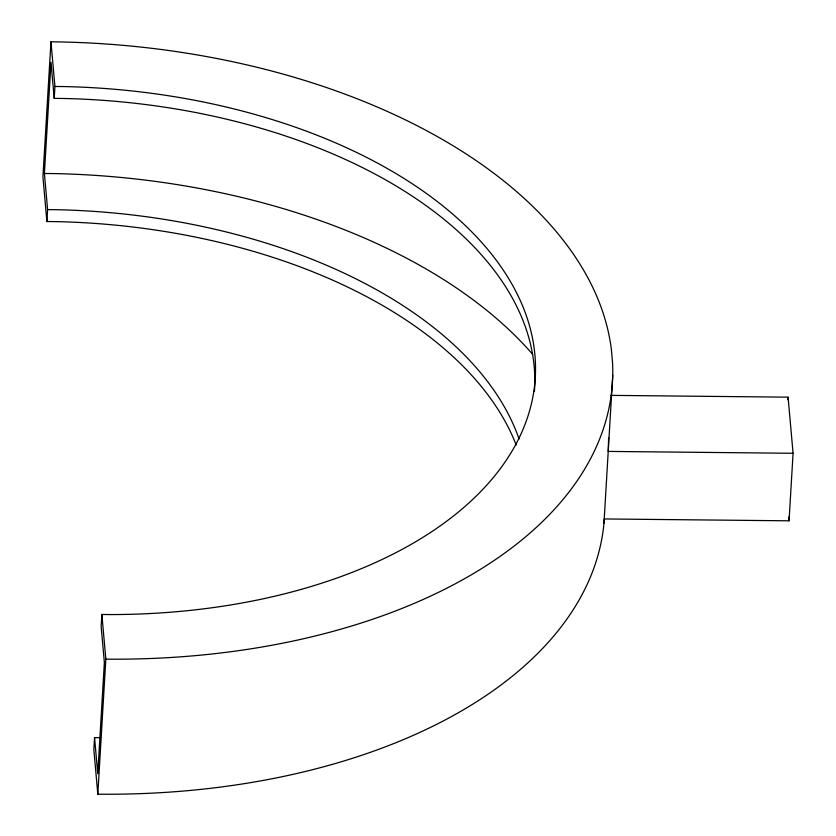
<?xml version="1.0" encoding="UTF-8"?>
<svg xmlns="http://www.w3.org/2000/svg" width="836" height="836" viewBox="0 0 836 836"><rect width="100%" height="100%" fill="white"/><g stroke="black" fill="none" stroke-linecap="round" stroke-linejoin="round"><path stroke-width="1.25" d="M100.519 737.676L94.552 737.613L93.841 749.526L97.812 794.2A534.998 307.627 3.4 0 0 603.979 523.148L604.219 518.947L789.059 520.807L793.071 453.29L788.076 397.163L611.074 395.376M97.812 794.2L105.838 659.144A534.998 307.627 3.4 0 0 612.516 362.322L611.367 349.385A534.998 307.627 3.4 0 0 50.954 41.8L42.929 176.856L46.9 221.53L56.461 221.624A457.668 263.162 3.4 0 1 516.167 444.94M46.9 221.53L47.61 209.606L44.402 173.491L51.006 62.272L54.215 98.387L63.776 98.481A457.668 263.162 3.4 0 1 534.423 391.52M54.215 98.387L54.925 86.474L50.954 41.8M54.925 86.474L64.487 86.568A457.668 263.162 3.4 0 1 534.925 355.081A457.668 263.162 3.4 0 1 111.428 614.575L101.867 614.47L101.156 626.394L104.364 662.509L97.76 773.728L94.552 737.613M603.979 523.148L612.725 375.228M787.93 399.765L788.076 397.163M44.402 173.491L55.27 173.595A520.295 299.173 3.4 0 1 532.689 354.37M47.61 209.606L57.172 209.711A457.668 263.162 3.4 0 1 519.072 438.984M793.071 453.29L608.232 451.419L608.629 437.594M788.714 516.982L789.059 520.807M101.867 614.47L105.838 659.144"/></g></svg>
